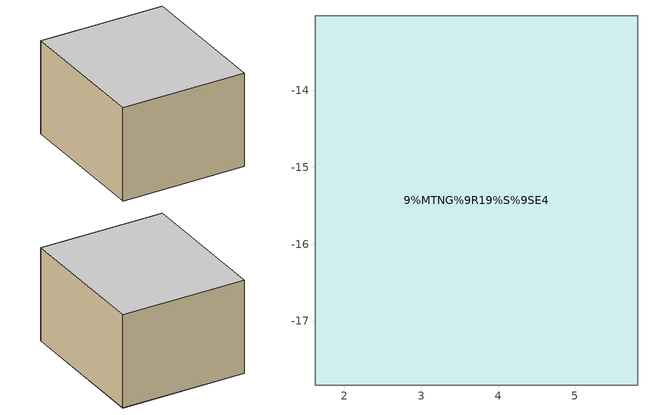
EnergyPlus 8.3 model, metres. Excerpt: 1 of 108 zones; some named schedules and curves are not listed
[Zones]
9%MTNG%9R19%S%9SE4
 floor to OHUSupplyPlenum%OHU9 (Project Internal Floor): 5.82,-17.83 1.62,-17.83 1.62,-13.03 5.82,-13.03 z34.68
 wall to 9%MTNG%9R20%S%9SE4 (Project Partition): 5.82,-17.83 5.82,-13.03 z34.68:37.85
 wall to 9%Corridor%000%S%NONE (Project Partition): 5.82,-13.03 1.62,-13.03 1.62,-17.83 5.82,-17.83 z34.68:37.85
 ceiling to OHUReturnPlenum%OHU9 (Project Internal Floor): 1.62,-17.83 5.82,-17.83 5.82,-13.03 1.62,-13.03 z37.85
[ElectricEquipment] Design Level Calculation Method=Watts/Area; Fraction Latent=0; Fraction Radiant=0.2; Fraction Lost=0
Name | Zone or ZoneList | Schedule | Watts per Zone Floor Area
equip_SW | SW_Zones | equip_SW | 6.1
equip_S | S_Zones | equip_S | 6.06
equip_W | W_Zones | equip_W | 4.56
pow_net_NW | NW_Zones | pow_net_NW | 0.34
pow_net_N | N_Zones | pow_net_N | 0.33
pow_net_SW | SW_Zones | pow_net_SW | 0.35
pow_net_S | S_Zones | pow_net_S | 0.34
equip_NW | NW_Zones | equip_NW | 4.89
equip_N | N_Zones | equip_N | 6.58
[ThermostatSetpoint:SingleHeatingOrCooling]
Name | Setpoint Temperature Schedule
thermostat_NE | zone_setpoint_NE
thermostat_NW | zone_setpoint_NW
thermostat_N | zone_setpoint_N
thermostat_SE | zone_setpoint_SE
thermostat_SW | zone_setpoint_SW
thermostat_S | zone_setpoint_S
thermostat_W | zone_setpoint_W
thermostat_Other | zone_setpoint_other
[Lights] Design Level Calculation Method=Watts/Area; Watts per Zone Floor Area=11; Return Air Fraction=0; Fraction Radiant=0.42; Fraction Visible=0.18; Fraction Replaceable=1
Name | Zone or ZoneList | Schedule
NW_Zones_lights | NW_Zones | lighting_NW
N_Zones_lights | N_Zones | lighting_N
SW_Zones_lights | SW_Zones | lighting_SW
S_Zones_lights | S_Zones | lighting_S
W_Zones_lights | W_Zones | lighting_W
[ZoneHVAC:TerminalUnit:VariableRefrigerantFlow]
9%MTNG%9R20%S%9SE4 VRF Unit; 9%MTNG%9R20%S%9SE4 VRF Unit; 9%MTNG%9R20%S%9SE4 VRF Unit: VRFAvailSched, autosize, autosize, autosize, autosize, autosize, autosize, autosize, VRFFanSchedule, drawthrough, 9%MTNG%9R20%S%9SE4 VRF Supply Fan, 9%MTNG%9R20%S%9SE4 VRF OA Mixing Box, 9%MTNG%9R20%S%9SE4 VRF DX Cooling Coil, 9%MTNG%9R20%S%9SE4 VRF DX Heating Coil, 30, 20
9%MTNG%9R24%SE%9SE4 VRF Unit; 9%MTNG%9R24%SE%9SE4 VRF Unit; 9%MTNG%9R24%SE%9SE4 VRF Unit: VRFAvailSched, autosize, autosize, autosize, autosize, autosize, autosize, autosize, VRFFanSchedule, drawthrough, 9%MTNG%9R24%SE%9SE4 VRF Supply Fan, 9%MTNG%9R24%SE%9SE4 VRF OA Mixing Box, 9%MTNG%9R24%SE%9SE4 VRF DX Cooling Coil, 9%MTNG%9R24%SE%9SE4 VRF DX Heating Coil, 30, 20
9%MTNG%9R18%S%9S2 VRF Unit; 9%MTNG%9R18%S%9S2 VRF Unit; 9%MTNG%9R18%S%9S2 VRF Unit: VRFAvailSched, autosize, autosize, autosize, autosize, autosize, autosize, autosize, VRFFanSchedule, drawthrough, 9%MTNG%9R18%S%9S2 VRF Supply Fan, 9%MTNG%9R18%S%9S2 VRF OA Mixing Box, 9%MTNG%9R18%S%9S2 VRF DX Cooling Coil, 9%MTNG%9R18%S%9S2 VRF DX Heating Coil, 30, 20
9%MTNG%9R21%S%9S2 VRF Unit; 9%MTNG%9R21%S%9S2 VRF Unit; 9%MTNG%9R21%S%9S2 VRF Unit: VRFAvailSched, autosize, autosize, autosize, autosize, autosize, autosize, autosize, VRFFanSchedule, drawthrough, 9%MTNG%9R21%S%9S2 VRF Supply Fan, 9%MTNG%9R21%S%9S2 VRF OA Mixing Box, 9%MTNG%9R21%S%9S2 VRF DX Cooling Coil, 9%MTNG%9R21%S%9S2 VRF DX Heating Coil, 30, 20
9%OFFICE%2345%S%9S2 VRF Unit; 9%OFFICE%2345%S%9S2 VRF Unit; 9%OFFICE%2345%S%9S2 VRF Unit: VRFAvailSched, autosize, autosize, autosize, autosize, autosize, autosize, autosize, VRFFanSchedule, drawthrough, 9%OFFICE%2345%S%9S2 VRF Supply Fan, 9%OFFICE%2345%S%9S2 VRF OA Mixing Box, 9%OFFICE%2345%S%9S2 VRF DX Cooling Coil, 9%OFFICE%2345%S%9S2 VRF DX Heating Coil, 30, 20
9%OFFICE%2356%S%9S2 VRF Unit; 9%OFFICE%2356%S%9S2 VRF Unit; 9%OFFICE%2356%S%9S2 VRF Unit: VRFAvailSched, autosize, autosize, autosize, autosize, autosize, autosize, autosize, VRFFanSchedule, drawthrough, 9%OFFICE%2356%S%9S2 VRF Supply Fan, 9%OFFICE%2356%S%9S2 VRF OA Mixing Box, 9%OFFICE%2356%S%9S2 VRF DX Cooling Coil, 9%OFFICE%2356%S%9S2 VRF DX Heating Coil, 30, 20
9%OFFICE%2367%S%9S2 VRF Unit; 9%OFFICE%2367%S%9S2 VRF Unit; 9%OFFICE%2367%S%9S2 VRF Unit: VRFAvailSched, autosize, autosize, autosize, autosize, autosize, autosize, autosize, VRFFanSchedule, drawthrough, 9%OFFICE%2367%S%9S2 VRF Supply Fan, 9%OFFICE%2367%S%9S2 VRF OA Mixing Box, 9%OFFICE%2367%S%9S2 VRF DX Cooling Coil, 9%OFFICE%2367%S%9S2 VRF DX Heating Coil, 30, 20
9%MTNG%9R17%S%9S2 VRF Unit; 9%MTNG%9R17%S%9S2 VRF Unit: VRFAvailSched, autosize, autosize, autosize, autosize, autosize, autosize, autosize, VRFFanSchedule, drawthrough, 9%MTNG%9R17%S%9S2 VRF Supply Fan, 9%MTNG%9R17%S%9S2 VRF OA Mixing Box, 9%MTNG%9R17%S%9S2 VRF DX Cooling Coil, 9%MTNG%9R17%S%9S2 VRF DX Heating Coil, 30, 20
9%MTNG%9R19%S%9SE4 VRF Unit; 9%MTNG%9R19%S%9SE4 VRF Unit: VRFAvailSched, autosize, autosize, autosize, autosize, autosize, autosize, autosize, VRFFanSchedule, drawthrough, 9%MTNG%9R19%S%9SE4 VRF Supply Fan, 9%MTNG%9R19%S%9SE4 VRF OA Mixing Box, 9%MTNG%9R19%S%9SE4 VRF DX Cooling Coil, 9%MTNG%9R19%S%9SE4 VRF DX Heating Coil, 30, 20
9%OFFICE%2389%SE%9SE3 VRF Unit; 9%OFFICE%2389%SE%9SE3 VRF Unit; 9%OFFICE%2389%SE%9SE3 VRF Unit: VRFAvailSched, autosize, autosize, autosize, autosize, autosize, autosize, autosize, VRFFanSchedule, drawthrough, 9%OFFICE%2389%SE%9SE3 VRF Supply Fan, 9%OFFICE%2389%SE%9SE3 VRF OA Mixing Box, 9%OFFICE%2389%SE%9SE3 VRF DX Cooling Coil, 9%OFFICE%2389%SE%9SE3 VRF DX Heating Coil, 30, 20
9%LAN%9R22%SE%9SE3 VRF Unit; 9%LAN%9R22%SE%9SE3 VRF Unit; 9%LAN%9R22%SE%9SE3 VRF Unit: VRFAvailSched, autosize, autosize, autosize, autosize, autosize, autosize, autosize, VRFFanSchedule, drawthrough, 9%LAN%9R22%SE%9SE3 VRF Supply Fan, 9%LAN%9R22%SE%9SE3 VRF OA Mixing Box, 9%LAN%9R22%SE%9SE3 VRF DX Cooling Coil, 9%LAN%9R22%SE%9SE3 VRF DX Heating Coil, 30, 20
9%MTNG%9R23%SE%9SE3 VRF Unit; 9%MTNG%9R23%SE%9SE3 VRF Unit; 9%MTNG%9R23%SE%9SE3 VRF Unit: VRFAvailSched, autosize, autosize, autosize, autosize, autosize, autosize, autosize, VRFFanSchedule, drawthrough, 9%MTNG%9R23%SE%9SE3 VRF Supply Fan, 9%MTNG%9R23%SE%9SE3 VRF OA Mixing Box, 9%MTNG%9R23%SE%9SE3 VRF DX Cooling Coil, 9%MTNG%9R23%SE%9SE3 VRF DX Heating Coil, 30, 20
9%OFFICE%2378%SE%9SE3 VRF Unit; 9%OFFICE%2378%SE%9SE3 VRF Unit; 9%OFFICE%2378%SE%9SE3 VRF Unit: VRFAvailSched, autosize, autosize, autosize, autosize, autosize, autosize, autosize, VRFFanSchedule, drawthrough, 9%OFFICE%2378%SE%9SE3 VRF Supply Fan, 9%OFFICE%2378%SE%9SE3 VRF OA Mixing Box, 9%OFFICE%2378%SE%9SE3 VRF DX Cooling Coil, 9%OFFICE%2378%SE%9SE3 VRF DX Heating Coil, 30, 20
9%OFFICE%91078%NE%9NE2 VRF Unit; 9%OFFICE%91078%NE%9NE2 VRF Unit; 9%OFFICE%91078%NE%9NE2 VRF Unit: VRFAvailSched, autosize, autosize, autosize, autosize, autosize, autosize, autosize, VRFFanSchedule, drawthrough, 9%OFFICE%91078%NE%9NE2 VRF Supply Fan, 9%OFFICE%91078%NE%9NE2 VRF OA Mixing Box, 9%OFFICE%91078%NE%9NE2 VRF DX Cooling Coil, 9%OFFICE%91078%NE%9NE2 VRF DX Heating Coil, 30, 20
9%OFFICE%91089%NE%9NE2 VRF Unit; 9%OFFICE%91089%NE%9NE2 VRF Unit; 9%OFFICE%91089%NE%9NE2 VRF Unit: VRFAvailSched, autosize, autosize, autosize, autosize, autosize, autosize, autosize, VRFFanSchedule, drawthrough, 9%OFFICE%91089%NE%9NE2 VRF Supply Fan, 9%OFFICE%91089%NE%9NE2 VRF OA Mixing Box, 9%OFFICE%91089%NE%9NE2 VRF DX Cooling Coil, 9%OFFICE%91089%NE%9NE2 VRF DX Heating Coil, 30, 20
9%OFFICE%6712%W%9W1 VRF Unit; 9%OFFICE%6712%W%9W1 VRF Unit; 9%OFFICE%6712%W%9W1 VRF Unit: VRFAvailSched, autosize, autosize, autosize, autosize, autosize, autosize, autosize, VRFFanSchedule, drawthrough, 9%OFFICE%6712%W%9W1 VRF Supply Fan, 9%OFFICE%6712%W%9W1 VRF OA Mixing Box, 9%OFFICE%6712%W%9W1 VRF DX Cooling Coil, 9%OFFICE%6712%W%9W1 VRF DX Heating Coil, 30, 20
9%OFFICE%5612%W%9W1 VRF Unit; 9%OFFICE%5612%W%9W1 VRF Unit; 9%OFFICE%5612%W%9W1 VRF Unit: VRFAvailSched, autosize, autosize, autosize, autosize, autosize, autosize, autosize, VRFFanSchedule, drawthrough, 9%OFFICE%5612%W%9W1 VRF Supply Fan, 9%OFFICE%5612%W%9W1 VRF OA Mixing Box, 9%OFFICE%5612%W%9W1 VRF DX Cooling Coil, 9%OFFICE%5612%W%9W1 VRF DX Heating Coil, 30, 20
9%MTNG%9B4%NE%9NE1 VRF Unit; 9%MTNG%9B4%NE%9NE1 VRF Unit; 9%MTNG%9B4%NE%9NE1 VRF Unit: VRFAvailSched, autosize, autosize, autosize, autosize, autosize, autosize, autosize, VRFFanSchedule, drawthrough, 9%MTNG%9B4%NE%9NE1 VRF Supply Fan, 9%MTNG%9B4%NE%9NE1 VRF OA Mixing Box, 9%MTNG%9B4%NE%9NE1 VRF DX Cooling Coil, 9%MTNG%9B4%NE%9NE1 VRF DX Heating Coil, 30, 20
9%MTNG%9B3%NE%9NE1 VRF Unit; 9%MTNG%9B3%NE%9NE1 VRF Unit; 9%MTNG%9B3%NE%9NE1 VRF Unit: VRFAvailSched, autosize, autosize, autosize, autosize, autosize, autosize, autosize, VRFFanSchedule, drawthrough, 9%MTNG%9B3%NE%9NE1 VRF Supply Fan, 9%MTNG%9B3%NE%9NE1 VRF OA Mixing Box, 9%MTNG%9B3%NE%9NE1 VRF DX Cooling Coil, 9%MTNG%9B3%NE%9NE1 VRF DX Heating Coil, 30, 20
9%MTNG%9B22%NE%9NE1 VRF Unit; 9%MTNG%9B22%NE%9NE1 VRF Unit; 9%MTNG%9B22%NE%9NE1 VRF Unit: VRFAvailSched, autosize, autosize, autosize, autosize, autosize, autosize, autosize, VRFFanSchedule, drawthrough, 9%MTNG%9B22%NE%9NE1 VRF Supply Fan, 9%MTNG%9B22%NE%9NE1 VRF OA Mixing Box, 9%MTNG%9B22%NE%9NE1 VRF DX Cooling Coil, 9%MTNG%9B22%NE%9NE1 VRF DX Heating Coil, 30, 20
9%MTNG%9B21%NE%9NE1 VRF Unit; 9%MTNG%9B21%NE%9NE1 VRF Unit; 9%MTNG%9B21%NE%9NE1 VRF Unit: VRFAvailSched, autosize, autosize, autosize, autosize, autosize, autosize, autosize, VRFFanSchedule, drawthrough, 9%MTNG%9B21%NE%9NE1 VRF Supply Fan, 9%MTNG%9B21%NE%9NE1 VRF OA Mixing Box, 9%MTNG%9B21%NE%9NE1 VRF DX Cooling Coil, 9%MTNG%9B21%NE%9NE1 VRF DX Heating Coil, 30, 20
9%OFFICE%78910%NE%9NE1 VRF Unit; 9%OFFICE%78910%NE%9NE1 VRF Unit; 9%OFFICE%78910%NE%9NE1 VRF Unit: VRFAvailSched, autosize, autosize, autosize, autosize, autosize, autosize, autosize, VRFFanSchedule, drawthrough, 9%OFFICE%78910%NE%9NE1 VRF Supply Fan, 9%OFFICE%78910%NE%9NE1 VRF OA Mixing Box, 9%OFFICE%78910%NE%9NE1 VRF DX Cooling Coil, 9%OFFICE%78910%NE%9NE1 VRF DX Heating Coil, 30, 20
9%SMOKE%000%NE%9NE1 VRF Unit; 9%SMOKE%000%NE%9NE1 VRF Unit; 9%SMOKE%000%NE%9NE1 VRF Unit: VRFAvailSched, autosize, autosize, autosize, autosize, autosize, autosize, autosize, VRFFanSchedule, drawthrough, 9%SMOKE%000%NE%9NE1 VRF Supply Fan, 9%SMOKE%000%NE%9NE1 VRF OA Mixing Box, 9%SMOKE%000%NE%9NE1 VRF DX Cooling Coil, 9%SMOKE%000%NE%9NE1 VRF DX Heating Coil, 30, 20
9%OFFICE%4512%W%9W1 VRF Unit; 9%OFFICE%4512%W%9W1 VRF Unit; 9%OFFICE%4512%W%9W1 VRF Unit: VRFAvailSched, autosize, autosize, autosize, autosize, autosize, autosize, autosize, VRFFanSchedule, drawthrough, 9%OFFICE%4512%W%9W1 VRF Supply Fan, 9%OFFICE%4512%W%9W1 VRF OA Mixing Box, 9%OFFICE%4512%W%9W1 VRF DX Cooling Coil, 9%OFFICE%4512%W%9W1 VRF DX Heating Coil, 30, 20
9%MTNG%9B6%NW%9NW1 VRF Unit; 9%MTNG%9B6%NW%9NW1 VRF Unit; 9%MTNG%9B6%NW%9NW1 VRF Unit: VRFAvailSched, autosize, autosize, autosize, autosize, autosize, autosize, autosize, VRFFanSchedule, drawthrough, 9%MTNG%9B6%NW%9NW1 VRF Supply Fan, 9%MTNG%9B6%NW%9NW1 VRF OA Mixing Box, 9%MTNG%9B6%NW%9NW1 VRF DX Cooling Coil, 9%MTNG%9B6%NW%9NW1 VRF DX Heating Coil, 30, 20
9%A%9B5%NW%9NW1 VRF Unit; 9%A%9B5%NW%9NW1 VRF Unit; 9%A%9B5%NW%9NW1 VRF Unit: VRFAvailSched, autosize, autosize, autosize, autosize, autosize, autosize, autosize, VRFFanSchedule, drawthrough, 9%A%9B5%NW%9NW1 VRF Supply Fan, 9%A%9B5%NW%9NW1 VRF OA Mixing Box, 9%A%9B5%NW%9NW1 VRF DX Cooling Coil, 9%A%9B5%NW%9NW1 VRF DX Heating Coil, 30, 20
9%OFFICE%8912%NW%9NW1 VRF Unit; 9%OFFICE%8912%NW%9NW1 VRF Unit; 9%OFFICE%8912%NW%9NW1 VRF Unit: VRFAvailSched, autosize, autosize, autosize, autosize, autosize, autosize, autosize, VRFFanSchedule, drawthrough, 9%OFFICE%8912%NW%9NW1 VRF Supply Fan, 9%OFFICE%8912%NW%9NW1 VRF OA Mixing Box, 9%OFFICE%8912%NW%9NW1 VRF DX Cooling Coil, 9%OFFICE%8912%NW%9NW1 VRF DX Heating Coil, 30, 20
9%OFFICE%7812%NW%9NW1 VRF Unit; 9%OFFICE%7812%NW%9NW1 VRF Unit; 9%OFFICE%7812%NW%9NW1 VRF Unit: VRFAvailSched, autosize, autosize, autosize, autosize, autosize, autosize, autosize, VRFFanSchedule, drawthrough, 9%OFFICE%7812%NW%9NW1 VRF Supply Fan, 9%OFFICE%7812%NW%9NW1 VRF OA Mixing Box, 9%OFFICE%7812%NW%9NW1 VRF DX Cooling Coil, 9%OFFICE%7812%NW%9NW1 VRF DX Heating Coil, 30, 20
9%OFFICE%6723%W%9W2 VRF Unit; 9%OFFICE%6723%W%9W2 VRF Unit: VRFAvailSched, autosize, autosize, autosize, autosize, autosize, autosize, autosize, VRFFanSchedule, drawthrough, 9%OFFICE%6723%W%9W2 VRF Supply Fan, 9%OFFICE%6723%W%9W2 VRF OA Mixing Box, 9%OFFICE%6723%W%9W2 VRF DX Cooling Coil, 9%OFFICE%6723%W%9W2 VRF DX Heating Coil, 30, 20
9%OFFICE%1278%SE%9SE2 VRF Unit; 9%OFFICE%1278%SE%9SE2 VRF Unit; 9%OFFICE%1278%SE%9SE2 VRF Unit: VRFAvailSched, autosize, autosize, autosize, autosize, autosize, autosize, autosize, VRFFanSchedule, drawthrough, 9%OFFICE%1278%SE%9SE2 VRF Supply Fan, 9%OFFICE%1278%SE%9SE2 VRF OA Mixing Box, 9%OFFICE%1278%SE%9SE2 VRF DX Cooling Coil, 9%OFFICE%1278%SE%9SE2 VRF DX Heating Coil, 30, 20
9%OFFICE%1289%SE%9SE2 VRF Unit; 9%OFFICE%1289%SE%9SE2 VRF Unit; 9%OFFICE%1289%SE%9SE2 VRF Unit: VRFAvailSched, autosize, autosize, autosize, autosize, autosize, autosize, autosize, VRFFanSchedule, drawthrough, 9%OFFICE%1289%SE%9SE2 VRF Supply Fan, 9%OFFICE%1289%SE%9SE2 VRF OA Mixing Box, 9%OFFICE%1289%SE%9SE2 VRF DX Cooling Coil, 9%OFFICE%1289%SE%9SE2 VRF DX Heating Coil, 30, 20
9%OFFICE%91067%N%9N1 VRF Unit; 9%OFFICE%91067%N%9N1 VRF Unit; 9%OFFICE%91067%N%9N1 VRF Unit: VRFAvailSched, autosize, autosize, autosize, autosize, autosize, autosize, autosize, VRFFanSchedule, drawthrough, 9%OFFICE%91067%N%9N1 VRF Supply Fan, 9%OFFICE%91067%N%9N1 VRF OA Mixing Box, 9%OFFICE%91067%N%9N1 VRF DX Cooling Coil, 9%OFFICE%91067%N%9N1 VRF DX Heating Coil, 30, 20
9%OFFICE%91045%N%9N1 VRF Unit; 9%OFFICE%91045%N%9N1 VRF Unit; 9%OFFICE%91045%N%9N1 VRF Unit: VRFAvailSched, autosize, autosize, autosize, autosize, autosize, autosize, autosize, VRFFanSchedule, drawthrough, 9%OFFICE%91045%N%9N1 VRF Supply Fan, 9%OFFICE%91045%N%9N1 VRF OA Mixing Box, 9%OFFICE%91045%N%9N1 VRF DX Cooling Coil, 9%OFFICE%91045%N%9N1 VRF DX Heating Coil, 30, 20
9%OFFICE%91056%N%9N1 VRF Unit; 9%OFFICE%91056%N%9N1 VRF Unit; 9%OFFICE%91056%N%9N1 VRF Unit: VRFAvailSched, autosize, autosize, autosize, autosize, autosize, autosize, autosize, VRFFanSchedule, drawthrough, 9%OFFICE%91056%N%9N1 VRF Supply Fan, 9%OFFICE%91056%N%9N1 VRF OA Mixing Box, 9%OFFICE%91056%N%9N1 VRF DX Cooling Coil, 9%OFFICE%91056%N%9N1 VRF DX Heating Coil, 30, 20
9%MTNG%34910W%SE%9SE1 VRF Unit; 9%MTNG%34910W%SE%9SE1 VRF Unit; 9%MTNG%34910W%SE%9SE1 VRF Unit: VRFAvailSched, autosize, autosize, autosize, autosize, autosize, autosize, autosize, VRFFanSchedule, drawthrough, 9%MTNG%34910W%SE%9SE1 VRF Supply Fan, 9%MTNG%34910W%SE%9SE1 VRF OA Mixing Box, 9%MTNG%34910W%SE%9SE1 VRF DX Cooling Coil, 9%MTNG%34910W%SE%9SE1 VRF DX Heating Coil, 30, 20
9%MTNG%9B111%SE%9SE1 VRF Unit; 9%MTNG%9B111%SE%9SE1 VRF Unit; 9%MTNG%9B111%SE%9SE1 VRF Unit: VRFAvailSched, autosize, autosize, autosize, autosize, autosize, autosize, autosize, VRFFanSchedule, drawthrough, 9%MTNG%9B111%SE%9SE1 VRF Supply Fan, 9%MTNG%9B111%SE%9SE1 VRF OA Mixing Box, 9%MTNG%9B111%SE%9SE1 VRF DX Cooling Coil, 9%MTNG%9B111%SE%9SE1 VRF DX Heating Coil, 30, 20
9%MTNG%9B112%SE%9SE1 VRF Unit; 9%MTNG%9B112%SE%9SE1 VRF Unit: VRFAvailSched, autosize, autosize, autosize, autosize, autosize, autosize, autosize, VRFFanSchedule, drawthrough, 9%MTNG%9B112%SE%9SE1 VRF Supply Fan, 9%MTNG%9B112%SE%9SE1 VRF OA Mixing Box, 9%MTNG%9B112%SE%9SE1 VRF DX Cooling Coil, 9%MTNG%9B112%SE%9SE1 VRF DX Heating Coil, 30, 20
9%MTNG%9B9%SE%9SE1 VRF Unit; 9%MTNG%9B9%SE%9SE1 VRF Unit: VRFAvailSched, autosize, autosize, autosize, autosize, autosize, autosize, autosize, VRFFanSchedule, drawthrough, 9%MTNG%9B9%SE%9SE1 VRF Supply Fan, 9%MTNG%9B9%SE%9SE1 VRF OA Mixing Box, 9%MTNG%9B9%SE%9SE1 VRF DX Cooling Coil, 9%MTNG%9B9%SE%9SE1 VRF DX Heating Coil, 30, 20
9%MTNG%34910N%SE%9SE1 VRF Unit; 9%MTNG%34910N%SE%9SE1 VRF Unit: VRFAvailSched, autosize, autosize, autosize, autosize, autosize, autosize, autosize, VRFFanSchedule, drawthrough, 9%MTNG%34910N%SE%9SE1 VRF Supply Fan, 9%MTNG%34910N%SE%9SE1 VRF OA Mixing Box, 9%MTNG%34910N%SE%9SE1 VRF DX Cooling Coil, 9%MTNG%34910N%SE%9SE1 VRF DX Heating Coil, 30, 20
9%OA%9R10%W%9W2 VRF Unit; 9%OA%9R10%W%9W2 VRF Unit: VRFAvailSched, autosize, autosize, autosize, autosize, autosize, autosize, autosize, VRFFanSchedule, drawthrough, 9%OA%9R10%W%9W2 VRF Supply Fan, 9%OA%9R10%W%9W2 VRF OA Mixing Box, 9%OA%9R10%W%9W2 VRF DX Cooling Coil, 9%OA%9R10%W%9W2 VRF DX Heating Coil, 30, 20
9%A%9B10%SE%9SE1 VRF Unit; 9%A%9B10%SE%9SE1 VRF Unit: VRFAvailSched, autosize, autosize, autosize, autosize, autosize, autosize, autosize, VRFFanSchedule, drawthrough, 9%A%9B10%SE%9SE1 VRF Supply Fan, 9%A%9B10%SE%9SE1 VRF OA Mixing Box, 9%A%9B10%SE%9SE1 VRF DX Cooling Coil, 9%A%9B10%SE%9SE1 VRF DX Heating Coil, 30, 20
9%OFFICE%5623%W%9W2 VRF Unit: VRFAvailSched, autosize, autosize, autosize, autosize, autosize, autosize, autosize, VRFFanSchedule, drawthrough, 9%OFFICE%5623%W%9W2 VRF Supply Fan, 9%OFFICE%5623%W%9W2 VRF OA Mixing Box, 9%OFFICE%5623%W%9W2 VRF DX Cooling Coil, 9%OFFICE%5623%W%9W2 VRF DX Heating Coil, 30, 20
9%OA%9R11%W%9W2 VRF Unit: VRFAvailSched, autosize, autosize, autosize, autosize, autosize, autosize, autosize, VRFFanSchedule, drawthrough, 9%OA%9R11%W%9W2 VRF Supply Fan, 9%OA%9R11%W%9W2 VRF OA Mixing Box, 9%OA%9R11%W%9W2 VRF DX Cooling Coil, 9%OA%9R11%W%9W2 VRF DX Heating Coil, 30, 20
9%OFFICE%4523%W%9W2 VRF Unit: VRFAvailSched, autosize, autosize, autosize, autosize, autosize, autosize, autosize, VRFFanSchedule, drawthrough, 9%OFFICE%4523%W%9W2 VRF Supply Fan, 9%OFFICE%4523%W%9W2 VRF OA Mixing Box, 9%OFFICE%4523%W%9W2 VRF DX Cooling Coil, 9%OFFICE%4523%W%9W2 VRF DX Heating Coil, 30, 20
9%ISROOM%9R13%W%9W2 VRF Unit: VRFAvailSched, autosize, autosize, autosize, autosize, autosize, autosize, autosize, VRFFanSchedule, drawthrough, 9%ISROOM%9R13%W%9W2 VRF Supply Fan, 9%ISROOM%9R13%W%9W2 VRF OA Mixing Box, 9%ISROOM%9R13%W%9W2 VRF DX Cooling Coil, 9%ISROOM%9R13%W%9W2 VRF DX Heating Coil, 30, 20
9%MTNG%9R9%W%9W2 VRF Unit: VRFAvailSched, autosize, autosize, autosize, autosize, autosize, autosize, autosize, VRFFanSchedule, drawthrough, 9%MTNG%9R9%W%9W2 VRF Supply Fan, 9%MTNG%9R9%W%9W2 VRF OA Mixing Box, 9%MTNG%9R9%W%9W2 VRF DX Cooling Coil, 9%MTNG%9R9%W%9W2 VRF DX Heating Coil, 30, 20
9%ISROOM%9R12%W%9W2 VRF Unit: VRFAvailSched, autosize, autosize, autosize, autosize, autosize, autosize, autosize, VRFFanSchedule, drawthrough, 9%ISROOM%9R12%W%9W2 VRF Supply Fan, 9%ISROOM%9R12%W%9W2 VRF OA Mixing Box, 9%ISROOM%9R12%W%9W2 VRF DX Cooling Coil, 9%ISROOM%9R12%W%9W2 VRF DX Heating Coil, 30, 20
9%ISROOM%9R14%W%9W2 VRF Unit: VRFAvailSched, autosize, autosize, autosize, autosize, autosize, autosize, autosize, VRFFanSchedule, drawthrough, 9%ISROOM%9R14%W%9W2 VRF Supply Fan, 9%ISROOM%9R14%W%9W2 VRF OA Mixing Box, 9%ISROOM%9R14%W%9W2 VRF DX Cooling Coil, 9%ISROOM%9R14%W%9W2 VRF DX Heating Coil, 30, 20
[ZoneList]
N_Zones: 9%MTNG%9R4%N%9N2, 9%Office%91067%N%9N1, 9%Office%8967%N%9N2, 9%Corridor%000%N%NONE, 9%Office%91045%N%9N1, 9%Office%91056%N%9N1, 9%Office%8945%N%9N2, 9%Office%8956%N%9N2, 9%MTNG%9R8%N%9N2, 9%MTNG%9R7%N%9N2, 9%MTNG%9R6%N%9NE4, 9%MTNG%9R5%N%9NE4
IS_Zones_NoStair: 9%IS%5656%IS%9IS1, 9%IS%4556%IS%9IS1, 9%IS%6745%IS%9IS1, 9%IS%6756%IS%9IS1
Elevator_Hall: 9%Hall%6779%NONE%9E1, 9%Hall%4579%NONE%9E1
NE_Zones_noSTGRM: 9%Office%91089%NE%9NE2, 9%MTNG%9B4%NE%9NE1, 9%MTNG%9B3%NE%9NE1, 9%Corridor%000%NE%NONE, 9%MTNG%9B22%NE%9NE1, 9%MTNG%9B21%NE%9NE1, 9%Office%78910%NE%9NE1, 9%Smoke%000%NE%9NE1, 9%Office%91078%NE%9NE2, 9%Office%8978%NE%9NE3, 9%Office%8989%NE%9NE3, 9%Corridor%001%NE%NONE, 9%MTNG%9R1%NE%9NE4, 9%LAN%9R3%NE%9NE3, 9%MTNG%9R2%NE%9NE3
SE_Zones_noSTGRM: 9%Corridor%001%SE%NONE, 9%LAN%9R22%SE%9SE3, 9%MTNG%9R23%SE%9SE3, 9%MTNG%9R24%SE%9SE4, 9%MTNG%34910N%SE%9SE1, 9%MTNG%34910W%SE%9SE1, 9%Office%2378%SE%9SE3, 9%Office%2389%SE%9SE3, 9%MTNG%9B111%SE%9SE1, 9%MTNG%9B112%SE%9SE1, 9%Office%1278%SE%9SE2, 9%Office%1289%SE%9SE2, 9%MTNG%9B9%SE%9SE1, 9%A%9B10%SE%9SE1
S_Zones: 9%MTNG%9R17%S%9S2, 9%MTNG%9R18%S%9S2, 9%Corridor%000%S%NONE, 9%MTNG%9R21%S%9S2, 9%Office%2345%S%9S2, 9%Office%2356%S%9S2, 9%Office%2367%S%9S2, 9%Office%1245%S%9S1, 9%Office%1256%S%9S1, 9%Office%1267%S%9S1, 9%MTNG%9R19%S%9SE4, 9%MTNG%9R20%S%9SE4
SW_Zones: 9%Office%3412%SW%9SW1, 9%Office%3423%SW%9SW3, 9%MTNG%9R16%SW%9SW3, 9%Corridor%000%SW%NONE, 9%MTNG%9B7%SW%9SW1, 9%MTNG%9B8%SW%9SW1, 9%MTNG%9R15%SW%9SW3, 9%Office%2312%SW%9SW1, 9%Office%2323%SW%9SW3, 9%Office%2334%SW%9SW3, 9%Office%1223%SW%9SW2, 9%Office%1234%SW%9SW2
W_Zones: 9%Office%6712%W%9W1, 9%Office%6723%W%9W2, 9%OA%9R10%W%9W2, 9%Corridor%001%W%NONE, 9%Office%4512%W%9W1, 9%Office%4523%W%9W2, 9%Office%5612%W%9W1, 9%Office%5623%W%9W2, 9%OA%9R11%W%9W2, 9%MTNG%9R9%W%9W2, 9%ISRoom%9R12%W%9W2, 9%ISRoom%9R14%W%9W2, 9%ISRoom%9R13%W%9W2
NW_Zones: 9%MTNG%9B6%NW%9NW1, 9%A%9B5%NW%9NW1, 9%Office%91023%NW%9NW2, 9%Office%8912%NW%9NW1, 9%Office%89232%NW%9NW3, 9%Office%7812%NW%9NW1, 9%Office%89231%NW%9NW3, 9%Office%91034%NW%9NW2, 9%Office%8934%NW%9NW3, 9%Office%7834%NW%9NW3
[Coil:Heating:DX:VariableRefrigerantFlow] Availability Schedule=VRFAvailSched; Gross Rated Total Cooling Capacity=autosize; Rated Air Flow Rate=autosize
Name | Cooling Capacity Ratio Modifier Function of Temperature Curve | Cooling Capacity Modifier Curve Function of Flow Fraction
9%MTNG%9B112%SE%9SE1 VRF DX Heating Coil | 9%MTNG%9B112%SE%9SE1 VRFTUHeatCapFT | 9%MTNG%9B112%SE%9SE1 VRFACCoolCapFFF
9%OFFICE%5623%W%9W2 VRF DX Heating Coil; 9%OFFICE%5623%W%9W2 VRF DX Heating Coil | 9%OFFICE%5623%W%9W2 VRFTUHeatCapFT | 9%OFFICE%5623%W%9W2 VRFACCoolCapFFF
9%MTNG%9B9%SE%9SE1 VRF DX Heating Coil | 9%MTNG%9B9%SE%9SE1 VRFTUHeatCapFT | 9%MTNG%9B9%SE%9SE1 VRFACCoolCapFFF
9%OA%9R11%W%9W2 VRF DX Heating Coil; 9%OA%9R11%W%9W2 VRF DX Heating Coil | 9%OA%9R11%W%9W2 VRFTUHeatCapFT | 9%OA%9R11%W%9W2 VRFACCoolCapFFF
9%MTNG%34910N%SE%9SE1 VRF DX Heating Coil | 9%MTNG%34910N%SE%9SE1 VRFTUHeatCapFT | 9%MTNG%34910N%SE%9SE1 VRFACCoolCapFFF
9%OFFICE%4523%W%9W2 VRF DX Heating Coil; 9%OFFICE%4523%W%9W2 VRF DX Heating Coil | 9%OFFICE%4523%W%9W2 VRFTUHeatCapFT | 9%OFFICE%4523%W%9W2 VRFACCoolCapFFF
9%A%9B10%SE%9SE1 VRF DX Heating Coil | 9%A%9B10%SE%9SE1 VRFTUHeatCapFT | 9%A%9B10%SE%9SE1 VRFACCoolCapFFF
9%ISROOM%9R13%W%9W2 VRF DX Heating Coil; 9%ISROOM%9R13%W%9W2 VRF DX Heating Coil | 9%ISROOM%9R13%W%9W2 VRFTUHeatCapFT | 9%ISROOM%9R13%W%9W2 VRFACCoolCapFFF
9%OFFICE%8967%N%9N2 VRF DX Heating Coil; 9%OFFICE%8967%N%9N2 VRF DX Heating Coil; 9%OFFICE%8967%N%9N2 VRF DX Heating Coil | 9%OFFICE%8967%N%9N2 VRFTUHeatCapFT | 9%OFFICE%8967%N%9N2 VRFACCoolCapFFF
9%MTNG%9R9%W%9W2 VRF DX Heating Coil; 9%MTNG%9R9%W%9W2 VRF DX Heating Coil | 9%MTNG%9R9%W%9W2 VRFTUHeatCapFT | 9%MTNG%9R9%W%9W2 VRFACCoolCapFFF
9%MTNG%9R4%N%9N2 VRF DX Heating Coil; 9%MTNG%9R4%N%9N2 VRF DX Heating Coil; 9%MTNG%9R4%N%9N2 VRF DX Heating Coil | 9%MTNG%9R4%N%9N2 VRFTUHeatCapFT | 9%MTNG%9R4%N%9N2 VRFACCoolCapFFF
9%ISROOM%9R12%W%9W2 VRF DX Heating Coil; 9%ISROOM%9R12%W%9W2 VRF DX Heating Coil | 9%ISROOM%9R12%W%9W2 VRFTUHeatCapFT | 9%ISROOM%9R12%W%9W2 VRFACCoolCapFFF
9%OFFICE%8945%N%9N2 VRF DX Heating Coil; 9%OFFICE%8945%N%9N2 VRF DX Heating Coil; 9%OFFICE%8945%N%9N2 VRF DX Heating Coil | 9%OFFICE%8945%N%9N2 VRFTUHeatCapFT | 9%OFFICE%8945%N%9N2 VRFACCoolCapFFF
9%ISROOM%9R14%W%9W2 VRF DX Heating Coil; 9%ISROOM%9R14%W%9W2 VRF DX Heating Coil | 9%ISROOM%9R14%W%9W2 VRFTUHeatCapFT | 9%ISROOM%9R14%W%9W2 VRFACCoolCapFFF
9%OFFICE%8956%N%9N2 VRF DX Heating Coil; 9%OFFICE%8956%N%9N2 VRF DX Heating Coil; 9%OFFICE%8956%N%9N2 VRF DX Heating Coil | 9%OFFICE%8956%N%9N2 VRFTUHeatCapFT | 9%OFFICE%8956%N%9N2 VRFACCoolCapFFF
9%OFFICE%6723%W%9W2 VRF DX Heating Coil; 9%OFFICE%6723%W%9W2 VRF DX Heating Coil | 9%OFFICE%6723%W%9W2 VRFTUHeatCapFT | 9%OFFICE%6723%W%9W2 VRFACCoolCapFFF
9%MTNG%9R8%N%9N2 VRF DX Heating Coil; 9%MTNG%9R8%N%9N2 VRF DX Heating Coil; 9%MTNG%9R8%N%9N2 VRF DX Heating Coil | 9%MTNG%9R8%N%9N2 VRFTUHeatCapFT | 9%MTNG%9R8%N%9N2 VRFACCoolCapFFF
9%OA%9R10%W%9W2 VRF DX Heating Coil | 9%OA%9R10%W%9W2 VRFTUHeatCapFT | 9%OA%9R10%W%9W2 VRFACCoolCapFFF
9%MTNG%9R7%N%9N2 VRF DX Heating Coil; 9%MTNG%9R7%N%9N2 VRF DX Heating Coil; 9%MTNG%9R7%N%9N2 VRF DX Heating Coil | 9%MTNG%9R7%N%9N2 VRFTUHeatCapFT | 9%MTNG%9R7%N%9N2 VRFACCoolCapFFF
9%OFFICE%8934%NW%9NW3 VRF DX Heating Coil; 9%OFFICE%8934%NW%9NW3 VRF DX Heating Coil; 9%OFFICE%8934%NW%9NW3 VRF DX Heating Coil | 9%OFFICE%8934%NW%9NW3 VRFTUHeatCapFT | 9%OFFICE%8934%NW%9NW3 VRFACCoolCapFFF
9%OFFICE%7834%NW%9NW3 VRF DX Heating Coil; 9%OFFICE%7834%NW%9NW3 VRF DX Heating Coil; 9%OFFICE%7834%NW%9NW3 VRF DX Heating Coil | 9%OFFICE%7834%NW%9NW3 VRFTUHeatCapFT | 9%OFFICE%7834%NW%9NW3 VRFACCoolCapFFF
9%OFFICE%89232%NW%9NW3 VRF DX Heating Coil; 9%OFFICE%89232%NW%9NW3 VRF DX Heating Coil; 9%OFFICE%89232%NW%9NW3 VRF DX Heating Coil | 9%OFFICE%89232%NW%9NW3 VRFTUHeatCapFT | 9%OFFICE%89232%NW%9NW3 VRFACCoolCapFFF
9%OFFICE%89231%NW%9NW3 VRF DX Heating Coil; 9%OFFICE%89231%NW%9NW3 VRF DX Heating Coil; 9%OFFICE%89231%NW%9NW3 VRF DX Heating Coil | 9%OFFICE%89231%NW%9NW3 VRFTUHeatCapFT | 9%OFFICE%89231%NW%9NW3 VRFACCoolCapFFF
9%OFFICE%91034%NW%9NW2 VRF DX Heating Coil; 9%OFFICE%91034%NW%9NW2 VRF DX Heating Coil; 9%OFFICE%91034%NW%9NW2 VRF DX Heating Coil | 9%OFFICE%91034%NW%9NW2 VRFTUHeatCapFT | 9%OFFICE%91034%NW%9NW2 VRFACCoolCapFFF
9%OFFICE%91023%NW%9NW2 VRF DX Heating Coil; 9%OFFICE%91023%NW%9NW2 VRF DX Heating Coil; 9%OFFICE%91023%NW%9NW2 VRF DX Heating Coil | 9%OFFICE%91023%NW%9NW2 VRFTUHeatCapFT | 9%OFFICE%91023%NW%9NW2 VRFACCoolCapFFF
9%HALL%6779%NONE%9E1 VRF DX Heating Coil; 9%HALL%6779%NONE%9E1 VRF DX Heating Coil; 9%HALL%6779%NONE%9E1 VRF DX Heating Coil | 9%HALL%6779%NONE%9E1 VRFTUHeatCapFT | 9%HALL%6779%NONE%9E1 VRFACCoolCapFFF
9%HALL%4579%NONE%9E1 VRF DX Heating Coil; 9%HALL%4579%NONE%9E1 VRF DX Heating Coil; 9%HALL%4579%NONE%9E1 VRF DX Heating Coil | 9%HALL%4579%NONE%9E1 VRFTUHeatCapFT | 9%HALL%4579%NONE%9E1 VRFACCoolCapFFF
9%IS%6745%IS%9IS1 VRF DX Heating Coil; 9%IS%6745%IS%9IS1 VRF DX Heating Coil; 9%IS%6745%IS%9IS1 VRF DX Heating Coil | 9%IS%6745%IS%9IS1 VRFTUHeatCapFT | 9%IS%6745%IS%9IS1 VRFACCoolCapFFF
9%IS%6756%IS%9IS1 VRF DX Heating Coil; 9%IS%6756%IS%9IS1 VRF DX Heating Coil; 9%IS%6756%IS%9IS1 VRF DX Heating Coil | 9%IS%6756%IS%9IS1 VRFTUHeatCapFT | 9%IS%6756%IS%9IS1 VRFACCoolCapFFF
9%IS%5656%IS%9IS1 VRF DX Heating Coil; 9%IS%5656%IS%9IS1 VRF DX Heating Coil; 9%IS%5656%IS%9IS1 VRF DX Heating Coil | 9%IS%5656%IS%9IS1 VRFTUHeatCapFT | 9%IS%5656%IS%9IS1 VRFACCoolCapFFF
9%IS%4556%IS%9IS1 VRF DX Heating Coil; 9%IS%4556%IS%9IS1 VRF DX Heating Coil; 9%IS%4556%IS%9IS1 VRF DX Heating Coil | 9%IS%4556%IS%9IS1 VRFTUHeatCapFT | 9%IS%4556%IS%9IS1 VRFACCoolCapFFF
9%OFFICE%3423%SW%9SW3 VRF DX Heating Coil; 9%OFFICE%3423%SW%9SW3 VRF DX Heating Coil; 9%OFFICE%3423%SW%9SW3 VRF DX Heating Coil | 9%OFFICE%3423%SW%9SW3 VRFTUHeatCapFT | 9%OFFICE%3423%SW%9SW3 VRFACCoolCapFFF
9%MTNG%9R16%SW%9SW3 VRF DX Heating Coil; 9%MTNG%9R16%SW%9SW3 VRF DX Heating Coil; 9%MTNG%9R16%SW%9SW3 VRF DX Heating Coil | 9%MTNG%9R16%SW%9SW3 VRFTUHeatCapFT | 9%MTNG%9R16%SW%9SW3 VRFACCoolCapFFF
9%MTNG%9R15%SW%9SW3 VRF DX Heating Coil; 9%MTNG%9R15%SW%9SW3 VRF DX Heating Coil; 9%MTNG%9R15%SW%9SW3 VRF DX Heating Coil | 9%MTNG%9R15%SW%9SW3 VRFTUHeatCapFT | 9%MTNG%9R15%SW%9SW3 VRFACCoolCapFFF
9%OFFICE%2323%SW%9SW3 VRF DX Heating Coil; 9%OFFICE%2323%SW%9SW3 VRF DX Heating Coil; 9%OFFICE%2323%SW%9SW3 VRF DX Heating Coil | 9%OFFICE%2323%SW%9SW3 VRFTUHeatCapFT | 9%OFFICE%2323%SW%9SW3 VRFACCoolCapFFF
9%OFFICE%2334%SW%9SW3 VRF DX Heating Coil; 9%OFFICE%2334%SW%9SW3 VRF DX Heating Coil; 9%OFFICE%2334%SW%9SW3 VRF DX Heating Coil | 9%OFFICE%2334%SW%9SW3 VRFTUHeatCapFT | 9%OFFICE%2334%SW%9SW3 VRFACCoolCapFFF
9%MTNG%9R1%NE%9NE4 VRF DX Heating Coil; 9%MTNG%9R1%NE%9NE4 VRF DX Heating Coil; 9%MTNG%9R1%NE%9NE4 VRF DX Heating Coil | 9%MTNG%9R1%NE%9NE4 VRFTUHeatCapFT | 9%MTNG%9R1%NE%9NE4 VRFACCoolCapFFF
9%MTNG%9R6%N%9NE4 VRF DX Heating Coil; 9%MTNG%9R6%N%9NE4 VRF DX Heating Coil; 9%MTNG%9R6%N%9NE4 VRF DX Heating Coil | 9%MTNG%9R6%N%9NE4 VRFTUHeatCapFT | 9%MTNG%9R6%N%9NE4 VRFACCoolCapFFF
9%MTNG%9R5%N%9NE4 VRF DX Heating Coil; 9%MTNG%9R5%N%9NE4 VRF DX Heating Coil; 9%MTNG%9R5%N%9NE4 VRF DX Heating Coil | 9%MTNG%9R5%N%9NE4 VRFTUHeatCapFT | 9%MTNG%9R5%N%9NE4 VRFACCoolCapFFF
9%OFFICE%1245%S%9S1 VRF DX Heating Coil; 9%OFFICE%1245%S%9S1 VRF DX Heating Coil; 9%OFFICE%1245%S%9S1 VRF DX Heating Coil | 9%OFFICE%1245%S%9S1 VRFTUHeatCapFT | 9%OFFICE%1245%S%9S1 VRFACCoolCapFFF
9%OFFICE%1256%S%9S1 VRF DX Heating Coil; 9%OFFICE%1256%S%9S1 VRF DX Heating Coil; 9%OFFICE%1256%S%9S1 VRF DX Heating Coil | 9%OFFICE%1256%S%9S1 VRFTUHeatCapFT | 9%OFFICE%1256%S%9S1 VRFACCoolCapFFF
9%OFFICE%1223%SW%9SW2 VRF DX Heating Coil; 9%OFFICE%1223%SW%9SW2 VRF DX Heating Coil; 9%OFFICE%1223%SW%9SW2 VRF DX Heating Coil | 9%OFFICE%1223%SW%9SW2 VRFTUHeatCapFT | 9%OFFICE%1223%SW%9SW2 VRFACCoolCapFFF
9%OFFICE%1267%S%9S1 VRF DX Heating Coil; 9%OFFICE%1267%S%9S1 VRF DX Heating Coil; 9%OFFICE%1267%S%9S1 VRF DX Heating Coil | 9%OFFICE%1267%S%9S1 VRFTUHeatCapFT | 9%OFFICE%1267%S%9S1 VRFACCoolCapFFF
9%OFFICE%8978%NE%9NE3 VRF DX Heating Coil; 9%OFFICE%8978%NE%9NE3 VRF DX Heating Coil; 9%OFFICE%8978%NE%9NE3 VRF DX Heating Coil | 9%OFFICE%8978%NE%9NE3 VRFTUHeatCapFT | 9%OFFICE%8978%NE%9NE3 VRFACCoolCapFFF
9%OFFICE%8989%NE%9NE3 VRF DX Heating Coil; 9%OFFICE%8989%NE%9NE3 VRF DX Heating Coil; 9%OFFICE%8989%NE%9NE3 VRF DX Heating Coil | 9%OFFICE%8989%NE%9NE3 VRFTUHeatCapFT | 9%OFFICE%8989%NE%9NE3 VRFACCoolCapFFF
9%LAN%9R3%NE%9NE3 VRF DX Heating Coil; 9%LAN%9R3%NE%9NE3 VRF DX Heating Coil; 9%LAN%9R3%NE%9NE3 VRF DX Heating Coil | 9%LAN%9R3%NE%9NE3 VRFTUHeatCapFT | 9%LAN%9R3%NE%9NE3 VRFACCoolCapFFF
9%OFFICE%1234%SW%9SW2 VRF DX Heating Coil; 9%OFFICE%1234%SW%9SW2 VRF DX Heating Coil; 9%OFFICE%1234%SW%9SW2 VRF DX Heating Coil | 9%OFFICE%1234%SW%9SW2 VRFTUHeatCapFT | 9%OFFICE%1234%SW%9SW2 VRFACCoolCapFFF
9%OFFICE%3412%SW%9SW1 VRF DX Heating Coil; 9%OFFICE%3412%SW%9SW1 VRF DX Heating Coil; 9%OFFICE%3412%SW%9SW1 VRF DX Heating Coil | 9%OFFICE%3412%SW%9SW1 VRFTUHeatCapFT | 9%OFFICE%3412%SW%9SW1 VRFACCoolCapFFF
9%MTNG%9B7%SW%9SW1 VRF DX Heating Coil; 9%MTNG%9B7%SW%9SW1 VRF DX Heating Coil; 9%MTNG%9B7%SW%9SW1 VRF DX Heating Coil | 9%MTNG%9B7%SW%9SW1 VRFTUHeatCapFT | 9%MTNG%9B7%SW%9SW1 VRFACCoolCapFFF
9%MTNG%9B8%SW%9SW1 VRF DX Heating Coil; 9%MTNG%9B8%SW%9SW1 VRF DX Heating Coil; 9%MTNG%9B8%SW%9SW1 VRF DX Heating Coil | 9%MTNG%9B8%SW%9SW1 VRFTUHeatCapFT | 9%MTNG%9B8%SW%9SW1 VRFACCoolCapFFF
9%OFFICE%2312%SW%9SW1 VRF DX Heating Coil; 9%OFFICE%2312%SW%9SW1 VRF DX Heating Coil; 9%OFFICE%2312%SW%9SW1 VRF DX Heating Coil | 9%OFFICE%2312%SW%9SW1 VRFTUHeatCapFT | 9%OFFICE%2312%SW%9SW1 VRFACCoolCapFFF
9%MTNG%9R2%NE%9NE3 VRF DX Heating Coil; 9%MTNG%9R2%NE%9NE3 VRF DX Heating Coil; 9%MTNG%9R2%NE%9NE3 VRF DX Heating Coil | 9%MTNG%9R2%NE%9NE3 VRFTUHeatCapFT | 9%MTNG%9R2%NE%9NE3 VRFACCoolCapFFF
9%MTNG%9R17%S%9S2 VRF DX Heating Coil; 9%MTNG%9R17%S%9S2 VRF DX Heating Coil; 9%MTNG%9R17%S%9S2 VRF DX Heating Coil | 9%MTNG%9R17%S%9S2 VRFTUHeatCapFT | 9%MTNG%9R17%S%9S2 VRFACCoolCapFFF
9%MTNG%9R19%S%9SE4 VRF DX Heating Coil; 9%MTNG%9R19%S%9SE4 VRF DX Heating Coil; 9%MTNG%9R19%S%9SE4 VRF DX Heating Coil | 9%MTNG%9R19%S%9SE4 VRFTUHeatCapFT | 9%MTNG%9R19%S%9SE4 VRFACCoolCapFFF
9%MTNG%9R20%S%9SE4 VRF DX Heating Coil; 9%MTNG%9R20%S%9SE4 VRF DX Heating Coil; 9%MTNG%9R20%S%9SE4 VRF DX Heating Coil | 9%MTNG%9R20%S%9SE4 VRFTUHeatCapFT | 9%MTNG%9R20%S%9SE4 VRFACCoolCapFFF
9%MTNG%9R24%SE%9SE4 VRF DX Heating Coil; 9%MTNG%9R24%SE%9SE4 VRF DX Heating Coil; 9%MTNG%9R24%SE%9SE4 VRF DX Heating Coil | 9%MTNG%9R24%SE%9SE4 VRFTUHeatCapFT | 9%MTNG%9R24%SE%9SE4 VRFACCoolCapFFF
9%MTNG%9R18%S%9S2 VRF DX Heating Coil; 9%MTNG%9R18%S%9S2 VRF DX Heating Coil; 9%MTNG%9R18%S%9S2 VRF DX Heating Coil | 9%MTNG%9R18%S%9S2 VRFTUHeatCapFT | 9%MTNG%9R18%S%9S2 VRFACCoolCapFFF
9%MTNG%9R21%S%9S2 VRF DX Heating Coil; 9%MTNG%9R21%S%9S2 VRF DX Heating Coil; 9%MTNG%9R21%S%9S2 VRF DX Heating Coil | 9%MTNG%9R21%S%9S2 VRFTUHeatCapFT | 9%MTNG%9R21%S%9S2 VRFACCoolCapFFF
9%OFFICE%2345%S%9S2 VRF DX Heating Coil; 9%OFFICE%2345%S%9S2 VRF DX Heating Coil; 9%OFFICE%2345%S%9S2 VRF DX Heating Coil | 9%OFFICE%2345%S%9S2 VRFTUHeatCapFT | 9%OFFICE%2345%S%9S2 VRFACCoolCapFFF
9%OFFICE%2356%S%9S2 VRF DX Heating Coil; 9%OFFICE%2356%S%9S2 VRF DX Heating Coil; 9%OFFICE%2356%S%9S2 VRF DX Heating Coil | 9%OFFICE%2356%S%9S2 VRFTUHeatCapFT | 9%OFFICE%2356%S%9S2 VRFACCoolCapFFF
9%OFFICE%2367%S%9S2 VRF DX Heating Coil; 9%OFFICE%2367%S%9S2 VRF DX Heating Coil; 9%OFFICE%2367%S%9S2 VRF DX Heating Coil | 9%OFFICE%2367%S%9S2 VRFTUHeatCapFT | 9%OFFICE%2367%S%9S2 VRFACCoolCapFFF
9%OFFICE%2389%SE%9SE3 VRF DX Heating Coil; 9%OFFICE%2389%SE%9SE3 VRF DX Heating Coil; 9%OFFICE%2389%SE%9SE3 VRF DX Heating Coil | 9%OFFICE%2389%SE%9SE3 VRFTUHeatCapFT | 9%OFFICE%2389%SE%9SE3 VRFACCoolCapFFF
9%LAN%9R22%SE%9SE3 VRF DX Heating Coil; 9%LAN%9R22%SE%9SE3 VRF DX Heating Coil; 9%LAN%9R22%SE%9SE3 VRF DX Heating Coil | 9%LAN%9R22%SE%9SE3 VRFTUHeatCapFT | 9%LAN%9R22%SE%9SE3 VRFACCoolCapFFF
9%MTNG%9R23%SE%9SE3 VRF DX Heating Coil; 9%MTNG%9R23%SE%9SE3 VRF DX Heating Coil; 9%MTNG%9R23%SE%9SE3 VRF DX Heating Coil | 9%MTNG%9R23%SE%9SE3 VRFTUHeatCapFT | 9%MTNG%9R23%SE%9SE3 VRFACCoolCapFFF
9%OFFICE%2378%SE%9SE3 VRF DX Heating Coil; 9%OFFICE%2378%SE%9SE3 VRF DX Heating Coil; 9%OFFICE%2378%SE%9SE3 VRF DX Heating Coil | 9%OFFICE%2378%SE%9SE3 VRFTUHeatCapFT | 9%OFFICE%2378%SE%9SE3 VRFACCoolCapFFF
9%OFFICE%91078%NE%9NE2 VRF DX Heating Coil; 9%OFFICE%91078%NE%9NE2 VRF DX Heating Coil; 9%OFFICE%91078%NE%9NE2 VRF DX Heating Coil | 9%OFFICE%91078%NE%9NE2 VRFTUHeatCapFT | 9%OFFICE%91078%NE%9NE2 VRFACCoolCapFFF
9%OFFICE%91089%NE%9NE2 VRF DX Heating Coil; 9%OFFICE%91089%NE%9NE2 VRF DX Heating Coil; 9%OFFICE%91089%NE%9NE2 VRF DX Heating Coil | 9%OFFICE%91089%NE%9NE2 VRFTUHeatCapFT | 9%OFFICE%91089%NE%9NE2 VRFACCoolCapFFF
9%OFFICE%6712%W%9W1 VRF DX Heating Coil; 9%OFFICE%6712%W%9W1 VRF DX Heating Coil; 9%OFFICE%6712%W%9W1 VRF DX Heating Coil | 9%OFFICE%6712%W%9W1 VRFTUHeatCapFT | 9%OFFICE%6712%W%9W1 VRFACCoolCapFFF
9%OFFICE%5612%W%9W1 VRF DX Heating Coil; 9%OFFICE%5612%W%9W1 VRF DX Heating Coil; 9%OFFICE%5612%W%9W1 VRF DX Heating Coil | 9%OFFICE%5612%W%9W1 VRFTUHeatCapFT | 9%OFFICE%5612%W%9W1 VRFACCoolCapFFF
9%MTNG%9B4%NE%9NE1 VRF DX Heating Coil; 9%MTNG%9B4%NE%9NE1 VRF DX Heating Coil; 9%MTNG%9B4%NE%9NE1 VRF DX Heating Coil | 9%MTNG%9B4%NE%9NE1 VRFTUHeatCapFT | 9%MTNG%9B4%NE%9NE1 VRFACCoolCapFFF
9%MTNG%9B3%NE%9NE1 VRF DX Heating Coil; 9%MTNG%9B3%NE%9NE1 VRF DX Heating Coil; 9%MTNG%9B3%NE%9NE1 VRF DX Heating Coil | 9%MTNG%9B3%NE%9NE1 VRFTUHeatCapFT | 9%MTNG%9B3%NE%9NE1 VRFACCoolCapFFF
9%MTNG%9B22%NE%9NE1 VRF DX Heating Coil; 9%MTNG%9B22%NE%9NE1 VRF DX Heating Coil; 9%MTNG%9B22%NE%9NE1 VRF DX Heating Coil | 9%MTNG%9B22%NE%9NE1 VRFTUHeatCapFT | 9%MTNG%9B22%NE%9NE1 VRFACCoolCapFFF
9%MTNG%9B21%NE%9NE1 VRF DX Heating Coil; 9%MTNG%9B21%NE%9NE1 VRF DX Heating Coil; 9%MTNG%9B21%NE%9NE1 VRF DX Heating Coil | 9%MTNG%9B21%NE%9NE1 VRFTUHeatCapFT | 9%MTNG%9B21%NE%9NE1 VRFACCoolCapFFF
9%OFFICE%78910%NE%9NE1 VRF DX Heating Coil; 9%OFFICE%78910%NE%9NE1 VRF DX Heating Coil; 9%OFFICE%78910%NE%9NE1 VRF DX Heating Coil | 9%OFFICE%78910%NE%9NE1 VRFTUHeatCapFT | 9%OFFICE%78910%NE%9NE1 VRFACCoolCapFFF
9%SMOKE%000%NE%9NE1 VRF DX Heating Coil; 9%SMOKE%000%NE%9NE1 VRF DX Heating Coil; 9%SMOKE%000%NE%9NE1 VRF DX Heating Coil | 9%SMOKE%000%NE%9NE1 VRFTUHeatCapFT | 9%SMOKE%000%NE%9NE1 VRFACCoolCapFFF
9%OFFICE%4512%W%9W1 VRF DX Heating Coil; 9%OFFICE%4512%W%9W1 VRF DX Heating Coil; 9%OFFICE%4512%W%9W1 VRF DX Heating Coil | 9%OFFICE%4512%W%9W1 VRFTUHeatCapFT | 9%OFFICE%4512%W%9W1 VRFACCoolCapFFF
9%MTNG%9B6%NW%9NW1 VRF DX Heating Coil; 9%MTNG%9B6%NW%9NW1 VRF DX Heating Coil; 9%MTNG%9B6%NW%9NW1 VRF DX Heating Coil | 9%MTNG%9B6%NW%9NW1 VRFTUHeatCapFT | 9%MTNG%9B6%NW%9NW1 VRFACCoolCapFFF
9%A%9B5%NW%9NW1 VRF DX Heating Coil; 9%A%9B5%NW%9NW1 VRF DX Heating Coil; 9%A%9B5%NW%9NW1 VRF DX Heating Coil | 9%A%9B5%NW%9NW1 VRFTUHeatCapFT | 9%A%9B5%NW%9NW1 VRFACCoolCapFFF
9%OFFICE%8912%NW%9NW1 VRF DX Heating Coil; 9%OFFICE%8912%NW%9NW1 VRF DX Heating Coil; 9%OFFICE%8912%NW%9NW1 VRF DX Heating Coil | 9%OFFICE%8912%NW%9NW1 VRFTUHeatCapFT | 9%OFFICE%8912%NW%9NW1 VRFACCoolCapFFF
9%OFFICE%7812%NW%9NW1 VRF DX Heating Coil; 9%OFFICE%7812%NW%9NW1 VRF DX Heating Coil; 9%OFFICE%7812%NW%9NW1 VRF DX Heating Coil | 9%OFFICE%7812%NW%9NW1 VRFTUHeatCapFT | 9%OFFICE%7812%NW%9NW1 VRFACCoolCapFFF
9%OFFICE%1278%SE%9SE2 VRF DX Heating Coil; 9%OFFICE%1278%SE%9SE2 VRF DX Heating Coil; 9%OFFICE%1278%SE%9SE2 VRF DX Heating Coil | 9%OFFICE%1278%SE%9SE2 VRFTUHeatCapFT | 9%OFFICE%1278%SE%9SE2 VRFACCoolCapFFF
9%OFFICE%1289%SE%9SE2 VRF DX Heating Coil; 9%OFFICE%1289%SE%9SE2 VRF DX Heating Coil; 9%OFFICE%1289%SE%9SE2 VRF DX Heating Coil | 9%OFFICE%1289%SE%9SE2 VRFTUHeatCapFT | 9%OFFICE%1289%SE%9SE2 VRFACCoolCapFFF
9%OFFICE%91067%N%9N1 VRF DX Heating Coil; 9%OFFICE%91067%N%9N1 VRF DX Heating Coil; 9%OFFICE%91067%N%9N1 VRF DX Heating Coil | 9%OFFICE%91067%N%9N1 VRFTUHeatCapFT | 9%OFFICE%91067%N%9N1 VRFACCoolCapFFF
9%OFFICE%91045%N%9N1 VRF DX Heating Coil; 9%OFFICE%91045%N%9N1 VRF DX Heating Coil; 9%OFFICE%91045%N%9N1 VRF DX Heating Coil | 9%OFFICE%91045%N%9N1 VRFTUHeatCapFT | 9%OFFICE%91045%N%9N1 VRFACCoolCapFFF
9%OFFICE%91056%N%9N1 VRF DX Heating Coil; 9%OFFICE%91056%N%9N1 VRF DX Heating Coil; 9%OFFICE%91056%N%9N1 VRF DX Heating Coil | 9%OFFICE%91056%N%9N1 VRFTUHeatCapFT | 9%OFFICE%91056%N%9N1 VRFACCoolCapFFF
